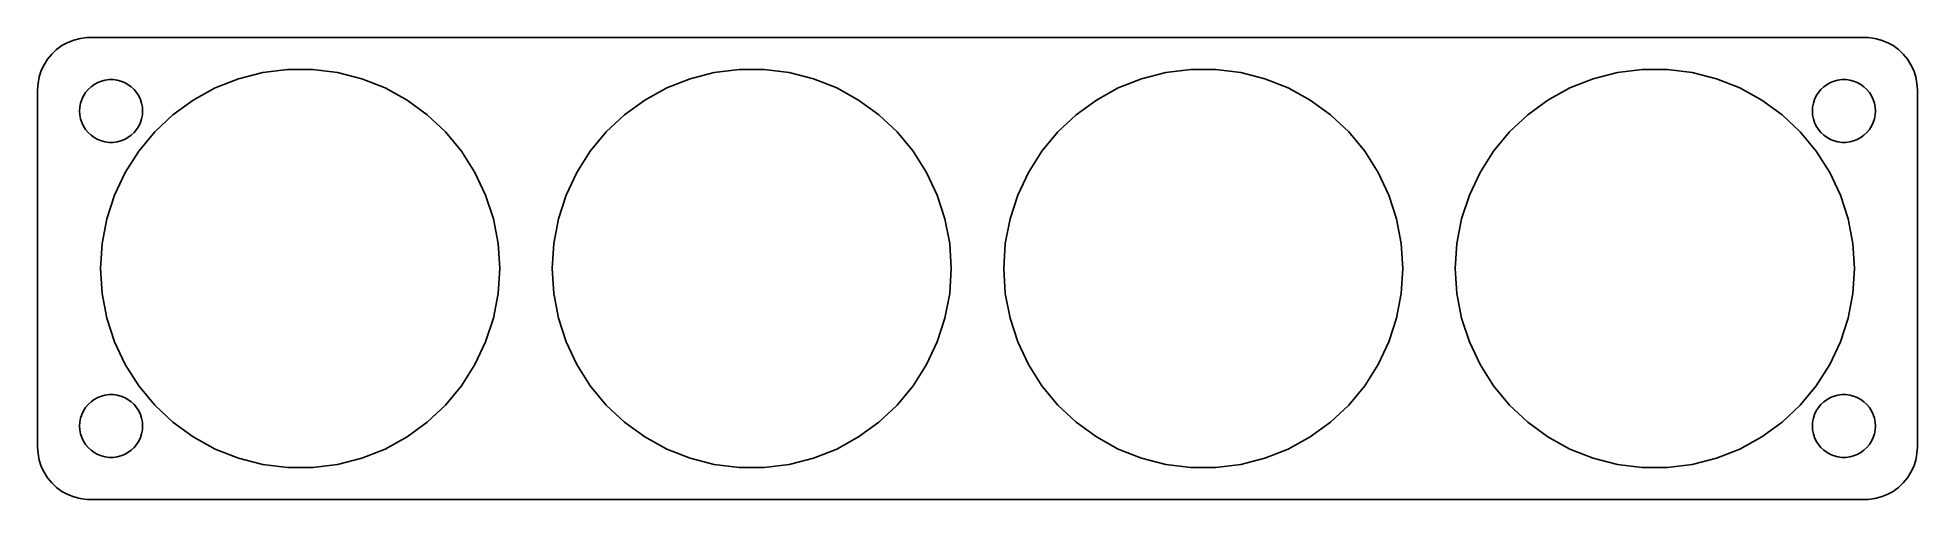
# Model space of a CAD drawing. Header units: metres. Extents: x -90 to 90, y -22 to 22.
import ezdxf

# ---------------------------------------------------------------- set-up
doc = ezdxf.new("R2010")
doc.units = ezdxf.units.M

msp = doc.modelspace()

# ---------------------------------------------------------------- linework, layer by layer
for p, q in [((-86.6289, 21.5241), (-87.1791, 21.2216)), ((-86.0451, 21.7553), (-86.6289, 21.5241)), ((-85.4369, 21.9114), (-86.0451, 21.7553)), ((-84.8139, 21.9901), (-85.4369, 21.9114)), ((84.8139, 21.9901), (-84.8139, 21.9901)), ((85.4369, 21.9114), (84.8139, 21.9901)), ((86.0451, 21.7553), (85.4369, 21.9114)), ((86.6289, 21.5241), (86.0451, 21.7553)), ((87.1791, 21.2216), (86.6289, 21.5241)), ((-88.5451, 19.9389), (-88.8815, 19.4088)), ((-88.1448, 20.4227), (-88.5451, 19.9389)), ((-87.6871, 20.8526), (-88.1448, 20.4227)), ((-87.1791, 21.2216), (-87.6871, 20.8526)), ((87.6871, 20.8526), (87.1791, 21.2216)), ((88.1448, 20.4227), (87.6871, 20.8526)), ((88.5451, 19.9389), (88.1448, 20.4227)), ((88.8815, 19.4088), (88.5451, 19.9389)), ((-89.3429, 18.2434), (-89.4606, 17.6267)), ((-89.1489, 18.8406), (-89.3429, 18.2434)), ((-88.8815, 19.4088), (-89.1489, 18.8406)), ((-83.427, 17.8532), (-83.0621, 17.9469)), ((-83.0621, 17.9469), (-82.6884, 17.9941)), ((-82.6884, 17.9941), (-82.3116, 17.9941)), ((-82.3116, 17.9941), (-81.9379, 17.9469)), ((-81.9379, 17.9469), (-81.573, 17.8532)), ((-72.5898, 17.1917), (-70.3713, 18.0701)), ((-70.3713, 18.0701), (-68.0602, 18.6635)), ((-68.0602, 18.6635), (-65.693, 18.9625)), ((-65.693, 18.9625), (-63.307, 18.9625)), ((-63.307, 18.9625), (-60.9397, 18.6635)), ((-60.9397, 18.6635), (-58.6287, 18.0701)), ((-58.6287, 18.0701), (-56.4102, 17.1917)), ((-29.5898, 17.1917), (-27.3713, 18.0701)), ((-27.3713, 18.0701), (-25.0602, 18.6635)), ((-25.0602, 18.6635), (-22.693, 18.9625)), ((-22.693, 18.9625), (-20.307, 18.9625)), ((-20.307, 18.9625), (-17.9397, 18.6635)), ((-17.9397, 18.6635), (-15.6287, 18.0701)), ((-15.6287, 18.0701), (-13.4102, 17.1917)), ((13.4102, 17.1917), (15.6287, 18.0701)), ((15.6287, 18.0701), (17.9397, 18.6635)), ((17.9397, 18.6635), (20.307, 18.9625)), ((20.307, 18.9625), (22.693, 18.9625)), ((22.693, 18.9625), (25.0602, 18.6635)), ((25.0602, 18.6635), (27.3713, 18.0701)), ((27.3713, 18.0701), (29.5898, 17.1917)), ((56.4102, 17.1917), (58.6287, 18.0701)), ((58.6287, 18.0701), (60.9397, 18.6635)), ((60.9397, 18.6635), (63.307, 18.9625)), ((63.307, 18.9625), (65.693, 18.9625)), ((65.693, 18.9625), (68.0602, 18.6635)), ((68.0602, 18.6635), (70.3713, 18.0701)), ((70.3713, 18.0701), (72.5898, 17.1917)), ((81.573, 17.8532), (81.9379, 17.9469)), ((81.9379, 17.9469), (82.3116, 17.9941)), ((82.3116, 17.9941), (82.6884, 17.9941)), ((82.6884, 17.9941), (83.0621, 17.9469)), ((83.0621, 17.9469), (83.427, 17.8532)), ((89.1489, 18.8406), (88.8815, 19.4088)), ((89.3429, 18.2434), (89.1489, 18.8406)), ((89.4606, 17.6267), (89.3429, 18.2434)), ((-89.4606, 17.6267), (-89.5, 17)), ((-89.5, 17), (-89.5, -17)), ((-85.2893, 16.1044), (-85.1289, 16.4453)), ((-85.1289, 16.4453), (-84.927, 16.7634)), ((-84.927, 16.7634), (-84.6869, 17.0536)), ((-84.6869, 17.0536), (-84.4123, 17.3115)), ((-84.4123, 17.3115), (-84.1075, 17.533)), ((-84.1075, 17.533), (-83.7773, 17.7145)), ((-83.7773, 17.7145), (-83.427, 17.8532)), ((-81.573, 17.8532), (-81.2227, 17.7145)), ((-81.2227, 17.7145), (-80.8925, 17.533)), ((-80.8925, 17.533), (-80.5877, 17.3115)), ((-80.5877, 17.3115), (-80.3131, 17.0536)), ((-80.3131, 17.0536), (-80.073, 16.7634)), ((-80.073, 16.7634), (-79.8711, 16.4453)), ((-79.8711, 16.4453), (-79.7107, 16.1044)), ((-74.6807, 16.0422), (-72.5898, 17.1917)), ((-56.4102, 17.1917), (-54.3193, 16.0422)), ((-31.6807, 16.0422), (-29.5898, 17.1917)), ((-13.4102, 17.1917), (-11.3193, 16.0422)), ((11.3193, 16.0422), (13.4102, 17.1917)), ((29.5898, 17.1917), (31.6807, 16.0422)), ((54.3193, 16.0422), (56.4102, 17.1917)), ((72.5898, 17.1917), (74.6807, 16.0422)), ((79.7107, 16.1044), (79.8711, 16.4453)), ((79.8711, 16.4453), (80.073, 16.7634)), ((80.073, 16.7634), (80.3131, 17.0536)), ((80.3131, 17.0536), (80.5877, 17.3115)), ((80.5877, 17.3115), (80.8925, 17.533)), ((80.8925, 17.533), (81.2227, 17.7145)), ((81.2227, 17.7145), (81.573, 17.8532)), ((83.427, 17.8532), (83.7773, 17.7145)), ((83.7773, 17.7145), (84.1075, 17.533)), ((84.1075, 17.533), (84.4123, 17.3115)), ((84.4123, 17.3115), (84.6869, 17.0536)), ((84.6869, 17.0536), (84.927, 16.7634)), ((84.927, 16.7634), (85.1289, 16.4453)), ((85.1289, 16.4453), (85.2893, 16.1044)), ((89.5, 17), (89.4606, 17.6267)), ((89.5, -17), (89.5, 17)), ((-85.5, 15), (-85.4763, 15.376)), ((-85.4763, 14.624), (-85.5, 15)), ((-85.4763, 15.376), (-85.4057, 15.7461)), ((-85.4057, 14.2539), (-85.4763, 14.624)), ((-85.4057, 15.7461), (-85.2893, 16.1044)), ((-79.7107, 16.1044), (-79.5943, 15.7461)), ((-79.5943, 15.7461), (-79.5237, 15.376)), ((-79.5237, 14.624), (-79.5943, 14.2539)), ((-79.5237, 15.376), (-79.5, 15)), ((-79.5, 15), (-79.5237, 14.624)), ((-78.3504, 13.0064), (-76.6111, 14.6397)), ((-76.6111, 14.6397), (-74.6807, 16.0422)), ((-54.3193, 16.0422), (-52.3889, 14.6397)), ((-52.3889, 14.6397), (-50.6496, 13.0064)), ((-35.3504, 13.0064), (-33.6111, 14.6397)), ((-33.6111, 14.6397), (-31.6807, 16.0422)), ((-11.3193, 16.0422), (-9.38893, 14.6397)), ((-9.38893, 14.6397), (-7.64958, 13.0064)), ((7.64958, 13.0064), (9.38893, 14.6397)), ((9.38893, 14.6397), (11.3193, 16.0422)), ((31.6807, 16.0422), (33.6111, 14.6397)), ((33.6111, 14.6397), (35.3504, 13.0064)), ((50.6496, 13.0064), (52.3889, 14.6397)), ((52.3889, 14.6397), (54.3193, 16.0422)), ((74.6807, 16.0422), (76.6111, 14.6397)), ((76.6111, 14.6397), (78.3504, 13.0064)), ((79.5, 15), (79.5237, 15.376)), ((79.5237, 14.624), (79.5, 15)), ((79.5237, 15.376), (79.5943, 15.7461)), ((79.5943, 14.2539), (79.5237, 14.624)), ((79.5943, 15.7461), (79.7107, 16.1044)), ((85.2893, 16.1044), (85.4057, 15.7461)), ((85.4057, 15.7461), (85.4763, 15.376)), ((85.4763, 14.624), (85.4057, 14.2539)), ((85.4763, 15.376), (85.5, 15)), ((85.5, 15), (85.4763, 14.624)), ((-85.2893, 13.8956), (-85.4057, 14.2539)), ((-85.1289, 13.5547), (-85.2893, 13.8956)), ((-84.927, 13.2366), (-85.1289, 13.5547)), ((-84.6869, 12.9464), (-84.927, 13.2366)), ((-84.4123, 12.6884), (-84.6869, 12.9464)), ((-84.1075, 12.467), (-84.4123, 12.6884)), ((-80.5877, 12.6884), (-80.8925, 12.467)), ((-80.3131, 12.9464), (-80.5877, 12.6884)), ((-80.073, 13.2366), (-80.3131, 12.9464)), ((-79.8711, 13.5547), (-80.073, 13.2366)), ((-79.8713, 11.1679), (-78.3504, 13.0064)), ((-79.7107, 13.8956), (-79.8711, 13.5547)), ((-79.5943, 14.2539), (-79.7107, 13.8956)), ((-50.6496, 13.0064), (-49.1287, 11.1679)), ((-36.8713, 11.1679), (-35.3504, 13.0064)), ((-7.64958, 13.0064), (-6.12866, 11.1679)), ((6.12866, 11.1679), (7.64958, 13.0064)), ((35.3504, 13.0064), (36.8713, 11.1679)), ((49.1287, 11.1679), (50.6496, 13.0064)), ((78.3504, 13.0064), (79.8713, 11.1679)), ((79.7107, 13.8956), (79.5943, 14.2539)), ((79.8711, 13.5547), (79.7107, 13.8956)), ((80.073, 13.2366), (79.8711, 13.5547)), ((80.3131, 12.9464), (80.073, 13.2366)), ((80.5877, 12.6884), (80.3131, 12.9464)), ((80.8925, 12.467), (80.5877, 12.6884)), ((84.4123, 12.6884), (84.1075, 12.467)), ((84.6869, 12.9464), (84.4123, 12.6884)), ((84.927, 13.2366), (84.6869, 12.9464)), ((85.1289, 13.5547), (84.927, 13.2366)), ((85.2893, 13.8956), (85.1289, 13.5547)), ((85.4057, 14.2539), (85.2893, 13.8956)), ((-83.7773, 12.2855), (-84.1075, 12.467)), ((-83.427, 12.1468), (-83.7773, 12.2855)), ((-83.0621, 12.0531), (-83.427, 12.1468)), ((-82.6884, 12.0059), (-83.0621, 12.0531)), ((-82.3116, 12.0059), (-82.6884, 12.0059)), ((-81.9379, 12.0531), (-82.3116, 12.0059)), ((-81.573, 12.1468), (-81.9379, 12.0531)), ((-81.2227, 12.2855), (-81.573, 12.1468)), ((-80.8925, 12.467), (-81.2227, 12.2855)), ((-81.1498, 9.15331), (-79.8713, 11.1679)), ((-49.1287, 11.1679), (-47.8502, 9.15331)), ((-38.1498, 9.15331), (-36.8713, 11.1679)), ((-6.12866, 11.1679), (-4.85016, 9.15331)), ((4.85016, 9.15331), (6.12866, 11.1679)), ((36.8713, 11.1679), (38.1498, 9.15331)), ((47.8502, 9.15331), (49.1287, 11.1679)), ((79.8713, 11.1679), (81.1498, 9.15331)), ((81.2227, 12.2855), (80.8925, 12.467)), ((81.573, 12.1468), (81.2227, 12.2855)), ((81.9379, 12.0531), (81.573, 12.1468)), ((82.3116, 12.0059), (81.9379, 12.0531)), ((82.6884, 12.0059), (82.3116, 12.0059)), ((83.0621, 12.0531), (82.6884, 12.0059)), ((83.427, 12.1468), (83.0621, 12.0531)), ((83.7773, 12.2855), (83.427, 12.1468)), ((84.1075, 12.467), (83.7773, 12.2855)), ((-82.1658, 6.99435), (-81.1498, 9.15331)), ((-47.8502, 9.15331), (-46.8342, 6.99435)), ((-39.1657, 6.99435), (-38.1498, 9.15331)), ((-4.85016, 9.15331), (-3.83424, 6.99435)), ((3.83424, 6.99435), (4.85016, 9.15331)), ((38.1498, 9.15331), (39.1657, 6.99435)), ((46.8342, 6.99435), (47.8502, 9.15331)), ((81.1498, 9.15331), (82.1658, 6.99435)), ((-82.9031, 4.7251), (-82.1658, 6.99435)), ((-46.8342, 6.99435), (-46.0969, 4.7251)), ((-39.9031, 4.7251), (-39.1657, 6.99435)), ((-3.83424, 6.99435), (-3.09691, 4.7251)), ((3.09691, 4.7251), (3.83424, 6.99435)), ((39.1657, 6.99435), (39.9031, 4.7251)), ((46.0969, 4.7251), (46.8342, 6.99435)), ((82.1658, 6.99435), (82.9031, 4.7251)), ((-83.3502, 2.38132), (-82.9031, 4.7251)), ((-46.0969, 4.7251), (-45.6498, 2.38132)), ((-40.3502, 2.38132), (-39.9031, 4.7251)), ((-3.09691, 4.7251), (-2.64981, 2.38132)), ((2.64981, 2.38132), (3.09691, 4.7251)), ((39.9031, 4.7251), (40.3502, 2.38132)), ((45.6498, 2.38132), (46.0969, 4.7251)), ((82.9031, 4.7251), (83.3502, 2.38132)), ((-83.5, 0), (-83.3502, 2.38132)), ((-45.6498, 2.38132), (-45.5, 0)), ((-40.5, 0), (-40.3502, 2.38132)), ((-2.64981, 2.38132), (-2.5, 0)), ((2.5, 0), (2.64981, 2.38132)), ((40.3502, 2.38132), (40.5, 0)), ((45.5, 0), (45.6498, 2.38132)), ((83.3502, 2.38132), (83.5, 0)), ((-83.3502, -2.38132), (-83.5, 0)), ((-45.5, 0), (-45.6498, -2.38132)), ((-40.3502, -2.38132), (-40.5, 0)), ((-2.5, 0), (-2.64981, -2.38132)), ((2.64981, -2.38132), (2.5, 0)), ((40.5, 0), (40.3502, -2.38132)), ((45.6498, -2.38132), (45.5, 0)), ((83.5, 0), (83.3502, -2.38132)), ((-82.9031, -4.7251), (-83.3502, -2.38132)), ((-45.6498, -2.38132), (-46.0969, -4.7251)), ((-39.9031, -4.7251), (-40.3502, -2.38132)), ((-2.64981, -2.38132), (-3.09691, -4.7251)), ((3.09691, -4.7251), (2.64981, -2.38132)), ((40.3502, -2.38132), (39.9031, -4.7251)), ((46.0969, -4.7251), (45.6498, -2.38132)), ((83.3502, -2.38132), (82.9031, -4.7251)), ((-82.1658, -6.99435), (-82.9031, -4.7251)), ((-46.0969, -4.7251), (-46.8342, -6.99435)), ((-39.1657, -6.99435), (-39.9031, -4.7251)), ((-3.09691, -4.7251), (-3.83424, -6.99435)), ((3.83424, -6.99435), (3.09691, -4.7251)), ((39.9031, -4.7251), (39.1657, -6.99435)), ((46.8342, -6.99435), (46.0969, -4.7251)), ((82.9031, -4.7251), (82.1658, -6.99435)), ((-81.1498, -9.15331), (-82.1658, -6.99435)), ((-46.8342, -6.99435), (-47.8502, -9.15331)), ((-38.1498, -9.15331), (-39.1657, -6.99435)), ((-3.83424, -6.99435), (-4.85016, -9.15331)), ((4.85016, -9.15331), (3.83424, -6.99435)), ((39.1657, -6.99435), (38.1498, -9.15331)), ((47.8502, -9.15331), (46.8342, -6.99435)), ((82.1658, -6.99435), (81.1498, -9.15331)), ((-79.8713, -11.1679), (-81.1498, -9.15331)), ((-47.8502, -9.15331), (-49.1287, -11.1679)), ((-36.8713, -11.1679), (-38.1498, -9.15331)), ((-4.85016, -9.15331), (-6.12866, -11.1679)), ((6.12866, -11.1679), (4.85016, -9.15331)), ((38.1498, -9.15331), (36.8713, -11.1679)), ((49.1287, -11.1679), (47.8502, -9.15331)), ((81.1498, -9.15331), (79.8713, -11.1679)), ((-84.4123, -12.6884), (-84.1075, -12.467)), ((-84.1075, -12.467), (-83.7773, -12.2855)), ((-83.7773, -12.2855), (-83.427, -12.1468)), ((-83.427, -12.1468), (-83.0621, -12.0531)), ((-83.0621, -12.0531), (-82.6884, -12.0059)), ((-82.6884, -12.0059), (-82.3116, -12.0059)), ((-82.3116, -12.0059), (-81.9379, -12.0531)), ((-81.9379, -12.0531), (-81.573, -12.1468)), ((-81.573, -12.1468), (-81.2227, -12.2855)), ((-81.2227, -12.2855), (-80.8925, -12.467)), ((-80.8925, -12.467), (-80.5877, -12.6884)), ((-78.3504, -13.0064), (-79.8713, -11.1679)), ((-49.1287, -11.1679), (-50.6496, -13.0064)), ((-35.3504, -13.0064), (-36.8713, -11.1679)), ((-6.12866, -11.1679), (-7.64958, -13.0064)), ((7.64958, -13.0064), (6.12866, -11.1679)), ((36.8713, -11.1679), (35.3504, -13.0064)), ((50.6496, -13.0064), (49.1287, -11.1679)), ((79.8713, -11.1679), (78.3504, -13.0064)), ((80.5877, -12.6884), (80.8925, -12.467)), ((80.8925, -12.467), (81.2227, -12.2855)), ((81.2227, -12.2855), (81.573, -12.1468)), ((81.573, -12.1468), (81.9379, -12.0531)), ((81.9379, -12.0531), (82.3116, -12.0059)), ((82.3116, -12.0059), (82.6884, -12.0059)), ((82.6884, -12.0059), (83.0621, -12.0531)), ((83.0621, -12.0531), (83.427, -12.1468)), ((83.427, -12.1468), (83.7773, -12.2855)), ((83.7773, -12.2855), (84.1075, -12.467)), ((84.1075, -12.467), (84.4123, -12.6884)), ((-85.4763, -14.624), (-85.4057, -14.2539)), ((-85.4057, -14.2539), (-85.2893, -13.8956)), ((-85.2893, -13.8956), (-85.1289, -13.5547)), ((-85.1289, -13.5547), (-84.927, -13.2366)), ((-84.927, -13.2366), (-84.6869, -12.9464)), ((-84.6869, -12.9464), (-84.4123, -12.6884)), ((-80.5877, -12.6884), (-80.3131, -12.9464)), ((-80.3131, -12.9464), (-80.073, -13.2366)), ((-80.073, -13.2366), (-79.8711, -13.5547)), ((-79.8711, -13.5547), (-79.7107, -13.8956)), ((-79.7107, -13.8956), (-79.5943, -14.2539)), ((-79.5943, -14.2539), (-79.5237, -14.624)), ((-76.6111, -14.6397), (-78.3504, -13.0064)), ((-50.6496, -13.0064), (-52.3889, -14.6397)), ((-33.6111, -14.6397), (-35.3504, -13.0064)), ((-7.64958, -13.0064), (-9.38893, -14.6397)), ((9.38893, -14.6397), (7.64958, -13.0064)), ((35.3504, -13.0064), (33.6111, -14.6397)), ((52.3889, -14.6397), (50.6496, -13.0064)), ((78.3504, -13.0064), (76.6111, -14.6397)), ((79.5237, -14.624), (79.5943, -14.2539)), ((79.5943, -14.2539), (79.7107, -13.8956)), ((79.7107, -13.8956), (79.8711, -13.5547)), ((79.8711, -13.5547), (80.073, -13.2366)), ((80.073, -13.2366), (80.3131, -12.9464)), ((80.3131, -12.9464), (80.5877, -12.6884)), ((84.4123, -12.6884), (84.6869, -12.9464)), ((84.6869, -12.9464), (84.927, -13.2366)), ((84.927, -13.2366), (85.1289, -13.5547)), ((85.1289, -13.5547), (85.2893, -13.8956)), ((85.2893, -13.8956), (85.4057, -14.2539)), ((85.4057, -14.2539), (85.4763, -14.624)), ((-85.5, -15), (-85.4763, -14.624)), ((-85.4763, -15.376), (-85.5, -15)), ((-85.4057, -15.7461), (-85.4763, -15.376)), ((-85.2893, -16.1044), (-85.4057, -15.7461)), ((-85.1289, -16.4453), (-85.2893, -16.1044)), ((-79.7107, -16.1044), (-79.8711, -16.4453)), ((-79.5943, -15.7461), (-79.7107, -16.1044)), ((-79.5237, -15.376), (-79.5943, -15.7461)), ((-79.5237, -14.624), (-79.5, -15)), ((-79.5, -15), (-79.5237, -15.376)), ((-74.6807, -16.0422), (-76.6111, -14.6397)), ((-72.5898, -17.1917), (-74.6807, -16.0422)), ((-54.3193, -16.0422), (-56.4102, -17.1917)), ((-52.3889, -14.6397), (-54.3193, -16.0422)), ((-31.6807, -16.0422), (-33.6111, -14.6397)), ((-29.5898, -17.1917), (-31.6807, -16.0422)), ((-11.3193, -16.0422), (-13.4102, -17.1917)), ((-9.38893, -14.6397), (-11.3193, -16.0422)), ((11.3193, -16.0422), (9.38893, -14.6397)), ((13.4102, -17.1917), (11.3193, -16.0422)), ((31.6807, -16.0422), (29.5898, -17.1917)), ((33.6111, -14.6397), (31.6807, -16.0422)), ((54.3193, -16.0422), (52.3889, -14.6397)), ((56.4102, -17.1917), (54.3193, -16.0422)), ((74.6807, -16.0422), (72.5898, -17.1917)), ((76.6111, -14.6397), (74.6807, -16.0422)), ((79.5, -15), (79.5237, -14.624)), ((79.5237, -15.376), (79.5, -15)), ((79.5943, -15.7461), (79.5237, -15.376)), ((79.7107, -16.1044), (79.5943, -15.7461)), ((79.8711, -16.4453), (79.7107, -16.1044)), ((85.2893, -16.1044), (85.1289, -16.4453)), ((85.4057, -15.7461), (85.2893, -16.1044)), ((85.4763, -15.376), (85.4057, -15.7461)), ((85.4763, -14.624), (85.5, -15)), ((85.5, -15), (85.4763, -15.376)), ((-89.5, -17), (-89.4606, -17.6267)), ((-89.4606, -17.6267), (-89.3429, -18.2434)), ((-84.927, -16.7634), (-85.1289, -16.4453)), ((-84.6869, -17.0536), (-84.927, -16.7634)), ((-84.4123, -17.3115), (-84.6869, -17.0536)), ((-84.1075, -17.533), (-84.4123, -17.3115)), ((-83.7773, -17.7145), (-84.1075, -17.533)), ((-83.427, -17.8532), (-83.7773, -17.7145)), ((-83.0621, -17.9469), (-83.427, -17.8532)), ((-81.573, -17.8532), (-81.9379, -17.9469)), ((-81.2227, -17.7145), (-81.573, -17.8532)), ((-80.8925, -17.533), (-81.2227, -17.7145)), ((-80.5877, -17.3115), (-80.8925, -17.533)), ((-80.3131, -17.0536), (-80.5877, -17.3115)), ((-80.073, -16.7634), (-80.3131, -17.0536)), ((-79.8711, -16.4453), (-80.073, -16.7634)), ((-70.3713, -18.0701), (-72.5898, -17.1917)), ((-56.4102, -17.1917), (-58.6287, -18.0701)), ((-27.3713, -18.0701), (-29.5898, -17.1917)), ((-13.4102, -17.1917), (-15.6287, -18.0701)), ((15.6287, -18.0701), (13.4102, -17.1917)), ((29.5898, -17.1917), (27.3713, -18.0701)), ((58.6287, -18.0701), (56.4102, -17.1917)), ((72.5898, -17.1917), (70.3713, -18.0701)), ((80.073, -16.7634), (79.8711, -16.4453)), ((80.3131, -17.0536), (80.073, -16.7634)), ((80.5877, -17.3115), (80.3131, -17.0536)), ((80.8925, -17.533), (80.5877, -17.3115)), ((81.2227, -17.7145), (80.8925, -17.533)), ((81.573, -17.8532), (81.2227, -17.7145)), ((81.9379, -17.9469), (81.573, -17.8532)), ((83.427, -17.8532), (83.0621, -17.9469)), ((83.7773, -17.7145), (83.427, -17.8532)), ((84.1075, -17.533), (83.7773, -17.7145)), ((84.4123, -17.3115), (84.1075, -17.533)), ((84.6869, -17.0536), (84.4123, -17.3115)), ((84.927, -16.7634), (84.6869, -17.0536)), ((85.1289, -16.4453), (84.927, -16.7634)), ((89.3429, -18.2434), (89.4606, -17.6267)), ((89.4606, -17.6267), (89.5, -17)), ((-89.3429, -18.2434), (-89.1489, -18.8406)), ((-89.1489, -18.8406), (-88.8815, -19.4088)), ((-88.8815, -19.4088), (-88.5451, -19.9389)), ((-82.6884, -17.9941), (-83.0621, -17.9469)), ((-82.3116, -17.9941), (-82.6884, -17.9941)), ((-81.9379, -17.9469), (-82.3116, -17.9941)), ((-68.0602, -18.6635), (-70.3713, -18.0701)), ((-65.693, -18.9625), (-68.0602, -18.6635)), ((-63.307, -18.9625), (-65.693, -18.9625)), ((-60.9397, -18.6635), (-63.307, -18.9625)), ((-58.6287, -18.0701), (-60.9397, -18.6635)), ((-25.0602, -18.6635), (-27.3713, -18.0701)), ((-22.693, -18.9625), (-25.0602, -18.6635)), ((-20.307, -18.9625), (-22.693, -18.9625)), ((-17.9397, -18.6635), (-20.307, -18.9625)), ((-15.6287, -18.0701), (-17.9397, -18.6635)), ((17.9397, -18.6635), (15.6287, -18.0701)), ((20.307, -18.9625), (17.9397, -18.6635)), ((22.693, -18.9625), (20.307, -18.9625)), ((25.0602, -18.6635), (22.693, -18.9625)), ((27.3713, -18.0701), (25.0602, -18.6635)), ((60.9397, -18.6635), (58.6287, -18.0701)), ((63.307, -18.9625), (60.9397, -18.6635)), ((65.693, -18.9625), (63.307, -18.9625)), ((68.0602, -18.6635), (65.693, -18.9625)), ((70.3713, -18.0701), (68.0602, -18.6635)), ((82.3116, -17.9941), (81.9379, -17.9469)), ((82.6884, -17.9941), (82.3116, -17.9941)), ((83.0621, -17.9469), (82.6884, -17.9941)), ((88.5451, -19.9389), (88.8815, -19.4088)), ((88.8815, -19.4088), (89.1489, -18.8406)), ((89.1489, -18.8406), (89.3429, -18.2434)), ((-88.5451, -19.9389), (-88.1448, -20.4227)), ((-88.1448, -20.4227), (-87.6871, -20.8526)), ((-87.6871, -20.8526), (-87.1791, -21.2216)), ((-87.1791, -21.2216), (-86.6289, -21.5241)), ((86.6289, -21.5241), (87.1791, -21.2216)), ((87.1791, -21.2216), (87.6871, -20.8526)), ((87.6871, -20.8526), (88.1448, -20.4227)), ((88.1448, -20.4227), (88.5451, -19.9389)), ((-86.6289, -21.5241), (-86.0451, -21.7553)), ((-86.0451, -21.7553), (-85.4369, -21.9114)), ((-85.4369, -21.9114), (-84.8139, -21.9901)), ((-84.8139, -21.9901), (84.8139, -21.9901)), ((84.8139, -21.9901), (85.4369, -21.9114)), ((85.4369, -21.9114), (86.0451, -21.7553)), ((86.0451, -21.7553), (86.6289, -21.5241))]:
    msp.add_line(p, q)

doc.saveas('drawing.dxf')
